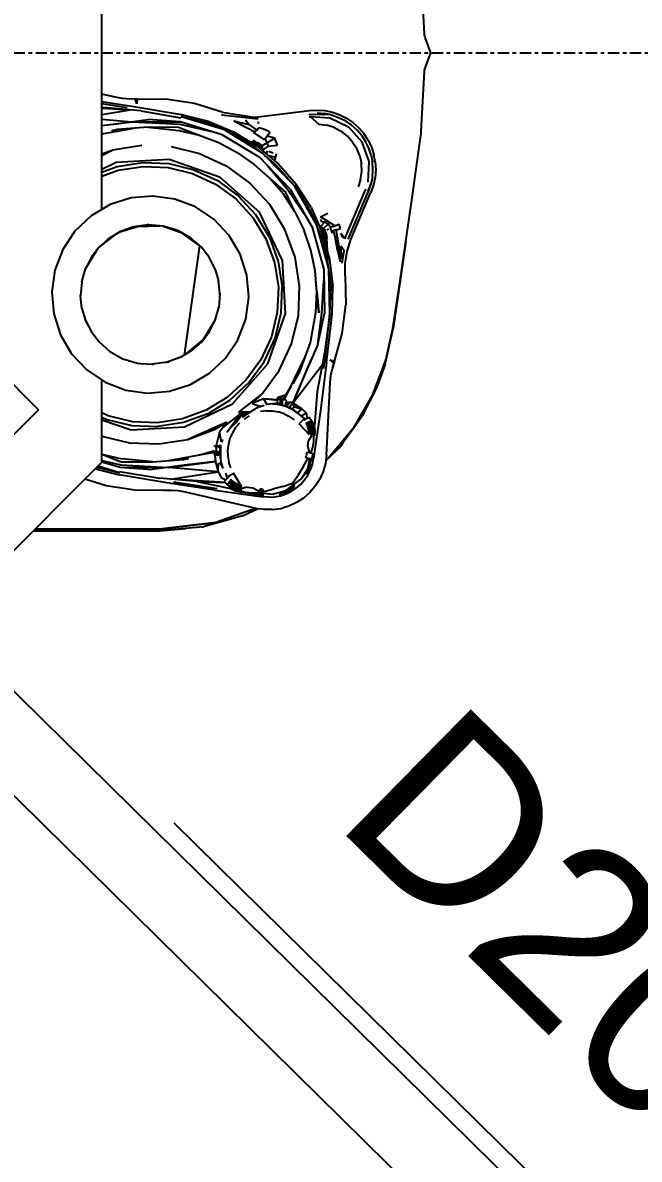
# Model space of a CAD drawing. Header units: millimetres. Extents: x -57554 to 16546, y 2142 to 98430.
# Drawn here: x -256.2 to -90.3, y 20020.6 to 20326.1 of the extents above; entities that cross this region are included whole.
import ezdxf

# ---------------------------------------------------------------- set-up
doc = ezdxf.new("R2010")
doc.units = ezdxf.units.MM
doc.linetypes.add('DXK_LINE_DOT3', pattern=[5.9187, 2.979, -0.9799, 0.9799, -0.9799])
doc.layers.add('S-Z2-A_TEXTUAL_ANNOTATION', color=7, linetype='Continuous')
doc.styles.add('Arial', font='ARIAL.TTF', dxfattribs={"height": 0.2})

msp = doc.modelspace()

# ---------------------------------------------------------------- linework, layer by layer
at = {"color": 2, "linetype": 'Continuous'}
for p, q in [((-234.84, 20275.94), (-234.84, 20360.13)), ((-148.11, 20323.05), (-148.95, 20339.13)), ((-148.08, 20322.75), (-148.11, 20323.05)), ((-148.02, 20322.46), (-148.08, 20322.75)), ((-147.93, 20322.18), (-148.02, 20322.46)), ((-146.42, 20318.04), (-147.93, 20322.18)), ((-147.93, 20313.9), (-146.42, 20318.04)), ((-148.95, 20296.94), (-148.11, 20313.03)), ((-148.11, 20313.03), (-148.08, 20313.32)), ((-148.08, 20313.32), (-148.02, 20313.61)), ((-148.02, 20313.61), (-147.93, 20313.9)), ((-231.26, 20306.08), (-234.84, 20306.9)), ((-234.84, 20304.93), (-226.31, 20303.62)), ((-234.84, 20304.41), (-228.04, 20303.35)), ((-234.84, 20303.41), (-234.41, 20303.32)), ((-234.84, 20303.33), (-234.41, 20303.32)), ((-229.33, 20305.73), (-231.26, 20306.08)), ((-227.37, 20305.57), (-229.33, 20305.73)), ((-225.41, 20305.61), (-227.37, 20305.57)), ((-226.31, 20303.62), (-213.43, 20301.47)), ((-225.96, 20305.57), (-225.41, 20305.61)), ((-225.43, 20304.27), (-225.96, 20305.57)), ((-225.41, 20305.61), (-225.43, 20304.27)), ((-225.41, 20305.61), (-217.64, 20305.56)), ((-209.96, 20304.37), (-217.64, 20305.56)), ((-202.54, 20302.07), (-209.96, 20304.37)), ((-234.84, 20303.11), (-227.24, 20302.67)), ((-234.84, 20301.43), (-227.24, 20302.67)), ((-224.4, 20302.41), (-234.41, 20303.32)), ((-224.4, 20302.41), (-213.59, 20300.56)), ((-201.92, 20297.29), (-213.54, 20300.85)), ((-206.44, 20299.12), (-213.53, 20300.91)), ((-213.43, 20301.47), (-206.26, 20299.66)), ((-202.69, 20301.33), (-192.85, 20300.32)), ((-202.54, 20302.07), (-192.82, 20300.57)), ((-194.12, 20300.77), (-192.79, 20300.83)), ((-192.79, 20300.83), (-179.06, 20302.51)), ((-179.06, 20302.51), (-176.98, 20302.63)), ((-178.91, 20301.33), (-178.95, 20301.64)), ((-178.95, 20301.64), (-178.94, 20301.51)), ((-178.94, 20301.51), (-178.91, 20301.33)), ((-173.38, 20301.4), (-178.91, 20301.33)), ((-178.89, 20301.11), (-178.86, 20300.9)), ((-178.86, 20300.85), (-178.89, 20301.11)), ((-178.86, 20300.85), (-178.86, 20300.9)), ((-178.86, 20300.9), (-176.49, 20298.88)), ((-178.86, 20300.9), (-173.59, 20300.57)), ((-178.82, 20300.56), (-178.86, 20300.85)), ((-176.99, 20301.89), (-175.01, 20301.74)), ((-176.98, 20302.63), (-174.91, 20302.48)), ((-173.07, 20301.34), (-175.01, 20301.74)), ((-174.91, 20302.48), (-172.88, 20302.05)), ((-173.59, 20300.57), (-168.57, 20298.17)), ((-173.38, 20301.4), (-173.07, 20301.34)), ((-173.07, 20301.34), (-171.2, 20300.68)), ((-172.88, 20302.05), (-170.91, 20301.37)), ((-171.2, 20300.68), (-169.43, 20299.79)), ((-170.91, 20301.37), (-169.06, 20300.43)), ((-169.06, 20300.43), (-167.34, 20299.26)), ((-234.84, 20300.15), (-226.8, 20299.47)), ((-234.84, 20298.47), (-226.8, 20299.47)), ((-234.84, 20298.45), (-230.97, 20298.92)), ((-234.84, 20296.24), (-226.66, 20297.7)), ((-230.77, 20297.4), (-232.24, 20297.06)), ((-231.81, 20297.11), (-230.77, 20297.4)), ((-230.97, 20298.92), (-222.38, 20300.06)), ((-222.44, 20298.01), (-230.77, 20297.4)), ((-226.78, 20299.47), (-213.78, 20299.47)), ((-226.78, 20299.47), (-213.9, 20298.8)), ((-214.04, 20297.99), (-222.44, 20298.01)), ((-222.44, 20298.01), (-214.18, 20297.18)), ((-213.78, 20299.47), (-222.38, 20300.06)), ((-214.04, 20297.99), (-208.71, 20295.87)), ((-213.9, 20298.8), (-205.32, 20296.87)), ((-202.5, 20296.01), (-213.78, 20299.47)), ((-202.53, 20297.48), (-206.44, 20299.12)), ((-206.26, 20299.66), (-199.44, 20296.79)), ((-191.56, 20290.96), (-201.92, 20297.29)), ((-196.53, 20298.16), (-199.38, 20299.74)), ((-199.38, 20299.74), (-193.74, 20296.75)), ((-199.38, 20299.74), (-195.31, 20298.79)), ((-195.31, 20298.79), (-196.21, 20299.94)), ((-195.31, 20298.79), (-193.23, 20297.23)), ((-193.74, 20296.75), (-193.23, 20297.23)), ((-193.23, 20297.23), (-192.63, 20297.99)), ((-192.81, 20299.45), (-192.76, 20299.03)), ((-192.77, 20299.13), (-192.81, 20299.45)), ((-192.76, 20299.03), (-192.77, 20299.13)), ((-192.63, 20297.99), (-192.03, 20297.79)), ((-192.03, 20297.79), (-191.37, 20297.57)), ((-191.37, 20297.57), (-190.64, 20297.32)), ((-190.32, 20297.09), (-190.64, 20297.32)), ((-176.49, 20298.88), (-174.39, 20298.58)), ((-172.37, 20297.93), (-174.39, 20298.58)), ((-172.37, 20297.93), (-170.5, 20296.93)), ((-167.8, 20298.68), (-169.43, 20299.79)), ((-164.85, 20294.02), (-168.57, 20298.17)), ((-168.05, 20298.85), (-167.8, 20298.68)), ((-167.8, 20298.68), (-166.32, 20297.36)), ((-167.34, 20299.26), (-165.79, 20297.88)), ((-165.02, 20295.86), (-166.32, 20297.36)), ((-165.79, 20297.88), (-164.43, 20296.3)), ((-214.18, 20297.18), (-208.71, 20295.87)), ((-208.71, 20295.87), (-203.45, 20293.89)), ((-192.43, 20289.86), (-202.5, 20296.01)), ((-199.7, 20296.29), (-201.56, 20297.07)), ((-193.46, 20292.48), (-199.7, 20296.29)), ((-199.44, 20296.79), (-193.13, 20292.94)), ((-193.53, 20294.09), (-194.19, 20294.54)), ((-194.19, 20294.54), (-194.13, 20294.46)), ((-194.06, 20296.63), (-193.74, 20296.75)), ((-194.06, 20296.63), (-192.08, 20295.28)), ((-193.37, 20296.18), (-194.06, 20296.63)), ((-192.97, 20295.9), (-193.37, 20296.18)), ((-192.54, 20295.61), (-192.97, 20295.9)), ((-192.54, 20295.61), (-192.08, 20295.28)), ((-192.08, 20295.28), (-192.54, 20295.61)), ((-191.77, 20295.06), (-192.08, 20295.28)), ((-191.46, 20294.84), (-191.77, 20295.06)), ((-191.15, 20294.61), (-191.46, 20294.84)), ((-189.67, 20296.62), (-191.15, 20294.61)), ((-190.92, 20294.91), (-190.47, 20293.86)), ((-190.47, 20293.86), (-188.32, 20295.12)), ((-188.32, 20295.12), (-190.39, 20295.64)), ((-189.99, 20296.86), (-190.32, 20297.09)), ((-189.99, 20296.86), (-189.67, 20296.62)), ((-187.67, 20293.2), (-188.32, 20295.12)), ((-168.83, 20295.63), (-170.5, 20296.93)), ((-167.42, 20294.05), (-168.83, 20295.63)), ((-165.02, 20295.86), (-163.94, 20294.2)), ((-163.29, 20294.56), (-164.43, 20296.3)), ((-163.94, 20294.2), (-164.11, 20294.46)), ((-163.08, 20292.41), (-163.94, 20294.2)), ((-163.29, 20294.56), (-162.39, 20292.69)), ((-151.44, 20279.07), (-149.13, 20295.14)), ((-149.13, 20295.14), (-149.05, 20295.74)), ((-149.05, 20295.74), (-148.99, 20296.34)), ((-148.99, 20296.34), (-148.95, 20296.94)), ((-234.84, 20290.42), (-231.91, 20291.96)), ((-234.84, 20290.89), (-231.91, 20291.96)), ((-231.91, 20291.96), (-224.13, 20293.18)), ((-216.25, 20292.85), (-208.59, 20291)), ((-203.45, 20293.89), (-198.48, 20291.27)), ((-198.48, 20291.27), (-193.88, 20288.04)), ((-195.03, 20294.1), (-194.88, 20294.1)), ((-194.91, 20294.02), (-194.88, 20294.1)), ((-194.88, 20294.1), (-194.21, 20294.09)), ((-193.24, 20293.31), (-194.21, 20294.09)), ((-194.21, 20294.09), (-193.54, 20294.09)), ((-193.54, 20294.09), (-193.24, 20293.31)), ((-193.24, 20293.31), (-193.53, 20294.09)), ((-193.53, 20294.09), (-193.34, 20294.02)), ((-193.46, 20292.48), (-191.92, 20291.18)), ((-193.34, 20294.02), (-193.01, 20293.84)), ((-192.35, 20292.87), (-193.24, 20293.31)), ((-193.24, 20293.31), (-193.23, 20292.99)), ((-193.23, 20292.99), (-193.24, 20293.31)), ((-193.13, 20292.94), (-187.47, 20288.18)), ((-193.01, 20293.84), (-192.59, 20293.51)), ((-193.01, 20293.84), (-192.52, 20293.54)), ((-192.84, 20293.79), (-192.2, 20293.33)), ((-192.52, 20293.54), (-192.84, 20293.79)), ((-192.76, 20293.65), (-192.8, 20293.71)), ((-192.72, 20293.66), (-192.59, 20293.51)), ((-192.63, 20293.68), (-191.99, 20293.21)), ((-192.59, 20293.51), (-192.52, 20293.54)), ((-192.59, 20293.51), (-192.35, 20292.87)), ((-192.53, 20292.43), (-192.4, 20292.41)), ((-192.52, 20293.54), (-192.2, 20293.33)), ((-192.4, 20292.41), (-192.44, 20292.35)), ((-192.41, 20292.33), (-192.35, 20292.87)), ((-192.41, 20292.33), (-192.4, 20292.41)), ((-192.4, 20292.41), (-192.35, 20292.87)), ((-192.2, 20293.33), (-192.35, 20292.87)), ((-192.35, 20292.87), (-192.09, 20293.26)), ((-192.2, 20293.33), (-192.09, 20293.26)), ((-192.09, 20293.26), (-192.03, 20293.22)), ((-191.61, 20291.97), (-192.03, 20293.22)), ((-192.03, 20293.22), (-191.62, 20291.83)), ((-191.96, 20293.03), (-191.99, 20293.21)), ((-191.93, 20292.94), (-190.47, 20293.86)), ((-191.61, 20291.97), (-191.64, 20291.68)), ((-191.64, 20291.68), (-191.62, 20291.83)), ((-191.62, 20291.83), (-191.61, 20291.97)), ((-190.15, 20292.9), (-191.61, 20291.97)), ((-190.58, 20290.79), (-190.3, 20291.72)), ((-190.58, 20290.79), (-190.3, 20291.72)), ((-190.47, 20293.86), (-190.15, 20292.9)), ((-190.15, 20292.9), (-187.67, 20293.2)), ((-189.96, 20291.59), (-189.79, 20291.52)), ((-189.79, 20291.52), (-189.59, 20291.45)), ((-189.59, 20291.45), (-189.36, 20291.36)), ((-189.36, 20291.36), (-189.11, 20291.27)), ((-189.11, 20291.27), (-188.84, 20291.16)), ((-167.42, 20294.05), (-166.29, 20292.26)), ((-166.29, 20292.26), (-166.71, 20292.92)), ((-165.5, 20290.29), (-166.29, 20292.26)), ((-162.99, 20288.77), (-164.85, 20294.02)), ((-162.46, 20290.53), (-163.08, 20292.41)), ((-162.39, 20292.69), (-161.74, 20290.72)), ((-234.84, 20286.77), (-231.04, 20288.61)), ((-231.04, 20288.61), (-216.73, 20289.42)), ((-230.75, 20287.45), (-223.86, 20288.52)), ((-223.86, 20288.52), (-216.9, 20288.23)), ((-216.9, 20288.23), (-210.13, 20286.59)), ((-216.73, 20289.42), (-203.2, 20284.69)), ((-208.59, 20291), (-201.44, 20287.68)), ((-184.21, 20281.4), (-192.43, 20289.86)), ((-183.09, 20282.24), (-191.56, 20290.96)), ((-187.87, 20287.77), (-191.11, 20290.5)), ((-190.29, 20290.55), (-188.21, 20289.95)), ((-187.96, 20290.83), (-188.48, 20289.02)), ((-182.59, 20282.62), (-187.47, 20288.18)), ((-165.5, 20290.29), (-165.06, 20288.22)), ((-165.06, 20288.22), (-165.11, 20288.46)), ((-164.99, 20286.1), (-165.06, 20288.22)), ((-163.29, 20283.21), (-162.99, 20288.77)), ((-162.46, 20290.53), (-162.09, 20288.59)), ((-162.09, 20288.59), (-162.14, 20288.89)), ((-161.97, 20286.61), (-162.09, 20288.59)), ((-161.35, 20288.68), (-161.74, 20290.72)), ((-161.35, 20288.68), (-161.23, 20286.6)), ((-234.84, 20285.95), (-230.75, 20287.45)), ((-234.84, 20284.84), (-230.48, 20286.44)), ((-230.48, 20286.44), (-223.8, 20287.48)), ((-223.8, 20287.48), (-217.04, 20287.2)), ((-217.04, 20287.2), (-210.47, 20285.61)), ((-210.47, 20285.61), (-204.34, 20282.76)), ((-210.13, 20286.59), (-203.81, 20283.66)), ((-201.44, 20287.68), (-195.07, 20283.03)), ((-189.72, 20284.27), (-193.88, 20288.04)), ((-185.41, 20280.49), (-191.8, 20286.16)), ((-184.75, 20280.99), (-190.38, 20287.74)), ((-183.04, 20282.28), (-187.87, 20287.77)), ((-165.28, 20284.01), (-164.99, 20286.1)), ((-162.12, 20284.63), (-161.97, 20286.61)), ((-161.23, 20286.6), (-161.39, 20284.53)), ((-204.34, 20282.76), (-198.87, 20278.78)), ((-203.81, 20283.66), (-198.18, 20279.55)), ((-203.2, 20284.69), (-192.5, 20275.15)), ((-189.73, 20277.23), (-195.07, 20283.03)), ((-189.72, 20284.27), (-185.41, 20280.49)), ((-186.06, 20280), (-189.72, 20284.27)), ((-177.05, 20271.7), (-183.09, 20282.24)), ((-179.09, 20276.13), (-183.04, 20282.28)), ((-178.59, 20276.4), (-182.59, 20282.62)), ((-165.28, 20284.01), (-165.94, 20281.99)), ((-162.46, 20283), (-163.22, 20280.84)), ((-163.22, 20280.84), (-162.52, 20282.69)), ((-162.12, 20284.63), (-162.52, 20282.69)), ((-162.52, 20282.69), (-162.46, 20283)), ((-161.81, 20282.49), (-162.49, 20280.53)), ((-161.39, 20284.53), (-161.81, 20282.49)), ((-227.03, 20279.02), (-232.68, 20277.22)), ((-221.12, 20279.53), (-227.03, 20279.02)), ((-215.24, 20278.7), (-221.12, 20279.53)), ((-193.46, 20274.43), (-198.18, 20279.55)), ((-182.97, 20275.31), (-186.06, 20280)), ((-182.97, 20275.31), (-185.41, 20280.49)), ((-179.81, 20273.72), (-184.75, 20280.99)), ((-184.21, 20281.4), (-178.34, 20271.16)), ((-164.03, 20281.18), (-169.52, 20268.28)), ((-168.66, 20267.91), (-163.18, 20280.82)), ((-167.9, 20267.8), (-162.49, 20280.53)), ((-164.03, 20281.18), (-163.99, 20281.16)), ((-163.8, 20281.08), (-164.03, 20281.18)), ((-163.99, 20281.16), (-163.8, 20281.08)), ((-153.14, 20267.31), (-151.44, 20279.07)), ((-232.68, 20277.22), (-237.79, 20274.2)), ((-209.7, 20276.59), (-215.24, 20278.7)), ((-204.76, 20273.29), (-209.7, 20276.59)), ((-198.87, 20278.78), (-194.29, 20273.8)), ((-185.63, 20270.51), (-189.73, 20277.23)), ((-179.09, 20276.13), (-177.36, 20272.25)), ((-178.59, 20276.4), (-175.58, 20269.64)), ((-237.79, 20274.2), (-242.1, 20270.12)), ((-200.68, 20268.99), (-204.76, 20273.29)), ((-194.29, 20273.8), (-190.77, 20268.03)), ((-189.83, 20268.48), (-193.46, 20274.43)), ((-186.28, 20262.24), (-192.5, 20275.15)), ((-182.97, 20275.31), (-180.49, 20270.27)), ((-176.07, 20273.97), (-174.06, 20274.91)), ((-172.22, 20271.54), (-176.07, 20273.97)), ((-176.02, 20273.25), (-176, 20273.06)), ((-176, 20273.06), (-175.99, 20272.92)), ((-175.99, 20272.92), (-175.98, 20272.8)), ((-175.98, 20272.8), (-175.97, 20272.73)), ((-242.1, 20270.12), (-245.4, 20265.19)), ((-230.05, 20269.9), (-233.13, 20268.01)), ((-230.22, 20269.81), (-230.05, 20269.9)), ((-230.05, 20269.9), (-225.27, 20271.38)), ((-226.4, 20271.23), (-230.05, 20269.9)), ((-230.05, 20269.9), (-229.86, 20269.98)), ((-226.91, 20271.05), (-226.54, 20271.18)), ((-222.4, 20271.78), (-226.4, 20271.23)), ((-226.4, 20271.23), (-226.03, 20271.29)), ((-225.27, 20271.38), (-219.24, 20271.53)), ((-222.4, 20271.78), (-222.68, 20271.76)), ((-222.29, 20271.78), (-222.4, 20271.78)), ((-219.24, 20271.53), (-222.4, 20271.78)), ((-218.36, 20271.46), (-219.24, 20271.53)), ((-218.36, 20271.46), (-218.12, 20271.4)), ((-218.36, 20271.46), (-213.5, 20269.73)), ((-214.47, 20270.28), (-218.36, 20271.46)), ((-214.47, 20270.28), (-214.13, 20270.1)), ((-211, 20268.33), (-214.47, 20270.28)), ((-208.51, 20266.16), (-213.5, 20269.73)), ((-182.92, 20263.1), (-185.63, 20270.51)), ((-178.66, 20264.96), (-180.49, 20270.27)), ((-178.34, 20271.16), (-175.21, 20259.79)), ((-173.81, 20259.99), (-177.05, 20271.7)), ((-176.11, 20269.45), (-176.93, 20271.29)), ((-176.38, 20271.43), (-176.09, 20271.37)), ((-176.37, 20271.43), (-176.22, 20271.39)), ((-176.22, 20271.39), (-176.09, 20271.37)), ((-176.22, 20271.39), (-175, 20270.63)), ((-174.91, 20272.56), (-176.09, 20271.37)), ((-176.09, 20271.37), (-175, 20270.63)), ((-175.97, 20272.73), (-174.91, 20272.56)), ((-175.96, 20270.5), (-175.91, 20270.49)), ((-175.96, 20270.5), (-175.42, 20270.41)), ((-175.91, 20270.49), (-175.92, 20270.4)), ((-175.91, 20270.49), (-175.42, 20270.41)), ((-174.46, 20268.93), (-175.91, 20270.49)), ((-175.42, 20270.41), (-174.98, 20270.55)), ((-175.42, 20270.41), (-174.94, 20270.43)), ((-175.42, 20270.41), (-174.46, 20268.93)), ((-175.42, 20270.41), (-174.67, 20269.68)), ((-174, 20271.99), (-175.25, 20270.79)), ((-174.8, 20270.03), (-175.04, 20270.43)), ((-174.81, 20270.07), (-175.01, 20270.43)), ((-174.73, 20269.92), (-175, 20270.66)), ((-174.98, 20270.55), (-175, 20270.63)), ((-174.94, 20270.43), (-174.98, 20270.55)), ((-174.67, 20269.68), (-174.94, 20270.43)), ((-174, 20271.99), (-174.91, 20272.56)), ((-174.25, 20270.32), (-173.82, 20270.71)), ((-173.42, 20271.09), (-174, 20271.99)), ((-173.42, 20271.09), (-173.07, 20271.22)), ((-173.29, 20270.73), (-173.42, 20271.09)), ((-173.16, 20270.37), (-173.29, 20270.73)), ((-173.03, 20270), (-173.16, 20270.37)), ((-173.07, 20271.22), (-172.22, 20271.54)), ((-172.68, 20270.13), (-173.03, 20270.01)), ((-173.03, 20270.01), (-172.87, 20269.54)), ((-172.87, 20269.54), (-173.03, 20270.01)), ((-171.82, 20270.43), (-172.68, 20270.13)), ((-172.68, 20270.13), (-172.08, 20268.01)), ((-172.22, 20271.54), (-171.08, 20271.96)), ((-171.82, 20270.43), (-170.68, 20270.82)), ((-171.47, 20268.36), (-171.82, 20270.43)), ((-170.94, 20271.58), (-171.08, 20271.96)), ((-170.81, 20271.2), (-170.94, 20271.58)), ((-170.68, 20270.82), (-170.81, 20271.2)), ((-235.67, 20265.7), (-231.03, 20269.3)), ((-235.67, 20265.7), (-233.13, 20268.01)), ((-233.44, 20267.74), (-233.13, 20268.01)), ((-233.13, 20268.01), (-232.78, 20268.24)), ((-211, 20268.33), (-210.88, 20268.24)), ((-208.15, 20265.84), (-211, 20268.33)), ((-197.66, 20263.88), (-200.68, 20268.99)), ((-190.77, 20268.03), (-188.44, 20261.68)), ((-189.83, 20268.48), (-187.44, 20261.94)), ((-176.11, 20269.45), (-174.17, 20262.4)), ((-175.58, 20269.64), (-173.61, 20262.51)), ((-175.55, 20269.53), (-175.25, 20269.44)), ((-175.55, 20269.53), (-175.25, 20269.44)), ((-175.25, 20269.44), (-174.58, 20268.93)), ((-174.76, 20268.29), (-175.25, 20269.44)), ((-175.02, 20267.63), (-174.94, 20267.64)), ((-174.99, 20267.5), (-174.94, 20267.64)), ((-174.76, 20268.29), (-174.94, 20267.64)), ((-174.58, 20268.93), (-174.76, 20268.29)), ((-174.67, 20269.68), (-174.46, 20268.93)), ((-174.33, 20268.18), (-174.58, 20268.93)), ((-174.46, 20268.93), (-174.35, 20268.42)), ((-174.35, 20268.42), (-174.45, 20268.53)), ((-174.35, 20268.42), (-174.33, 20268.18)), ((-174.23, 20264.77), (-174.34, 20268.18)), ((-174.23, 20264.75), (-174.33, 20268.18)), ((-171.51, 20265), (-172.08, 20268.01)), ((-171.47, 20268.36), (-171.51, 20265)), ((-170.48, 20262.53), (-171.47, 20268.36)), ((-170.07, 20268.51), (-170.61, 20269.49)), ((-170.61, 20269.49), (-169.61, 20268.32)), ((-169.52, 20268.28), (-170.61, 20269.49)), ((-170.07, 20268.51), (-169.61, 20268.32)), ((-169.61, 20268.32), (-169.52, 20268.28)), ((-169.61, 20268.32), (-169.23, 20268.16)), ((-169.52, 20268.28), (-169.23, 20268.16)), ((-168.94, 20264.66), (-167.9, 20267.8)), ((-153.14, 20267.31), (-156.5, 20243.91)), ((-154.86, 20255.57), (-153.14, 20267.31)), ((-245.4, 20265.19), (-247.51, 20259.64)), ((-239.28, 20259.95), (-236.05, 20265.21)), ((-235.67, 20265.7), (-237.74, 20262.98)), ((-235.67, 20265.7), (-235.84, 20265.51)), ((-235.55, 20265.83), (-235.67, 20265.7)), ((-212.66, 20236.78), (-208.51, 20266.16)), ((-208.15, 20265.84), (-208.51, 20266.16)), ((-207.94, 20265.59), (-208.15, 20265.84)), ((-206.01, 20263.08), (-208.15, 20265.84)), ((-195.86, 20258.22), (-197.66, 20263.88)), ((-177.5, 20259.46), (-178.66, 20264.96)), ((-171.51, 20265), (-170.78, 20261.85)), ((-169.7, 20264.76), (-170.56, 20266.01)), ((-170.56, 20266.01), (-170.48, 20262.53)), ((-170.2, 20261.47), (-169.7, 20264.76)), ((-169.44, 20261.39), (-168.94, 20264.66)), ((-237.74, 20262.98), (-239.28, 20259.95)), ((-237.74, 20262.98), (-237.54, 20263.27)), ((-205.93, 20262.94), (-206.01, 20263.08)), ((-204.45, 20260.03), (-206.01, 20263.08)), ((-188.44, 20261.68), (-187.4, 20254.99)), ((-187.44, 20261.94), (-186.36, 20255.05)), ((-185.46, 20247.92), (-186.28, 20262.24)), ((-181.7, 20255.32), (-182.92, 20263.1)), ((-173.93, 20260.4), (-174.17, 20262.4)), ((-173.61, 20262.51), (-172.73, 20255.17)), ((-169.4, 20258.08), (-169.44, 20261.39)), ((-247.51, 20259.64), (-248.34, 20253.76)), ((-240.27, 20256.5), (-239.28, 20259.95)), ((-239.39, 20259.6), (-239.28, 20259.95)), ((-204.31, 20259.62), (-204.45, 20260.03)), ((-204.45, 20260.03), (-203.47, 20256.77)), ((-195.36, 20252.31), (-195.86, 20258.22)), ((-177.05, 20253.86), (-177.5, 20259.46)), ((-175.21, 20259.79), (-174.99, 20247.99)), ((-173.59, 20247.84), (-173.81, 20259.99)), ((-173.8, 20259.35), (-173.3, 20255.14)), ((-169.4, 20258.08), (-169.22, 20250.31)), ((-240.27, 20256.5), (-240.59, 20252.72)), ((-240.27, 20256.5), (-240.21, 20256.79)), ((-203.43, 20256.51), (-203.47, 20256.77)), ((-203.1, 20253.35), (-203.47, 20256.77)), ((-187.4, 20254.99), (-187.68, 20248.24)), ((-186.65, 20248.09), (-186.36, 20255.05)), ((-182.03, 20247.44), (-181.7, 20255.32)), ((-176.48, 20248.15), (-177.28, 20256.66)), ((-175.67, 20248.07), (-175.15, 20256.84)), ((-173.53, 20247.84), (-173.3, 20255.14)), ((-172.97, 20247.78), (-172.73, 20255.17)), ((-156.58, 20243.9), (-154.86, 20255.57)), ((-248.34, 20253.76), (-247.83, 20247.85)), ((-240.59, 20252.72), (-240.56, 20253.26)), ((-240.22, 20249.31), (-240.59, 20252.72)), ((-203.1, 20253.35), (-203.42, 20249.57)), ((-203.13, 20252.81), (-203.1, 20253.35)), ((-196.18, 20246.43), (-195.36, 20252.31)), ((-177.3, 20248.24), (-177.05, 20253.86)), ((-177.05, 20253.86), (-176.48, 20248.15)), ((-240.22, 20249.31), (-240.26, 20249.57)), ((-240.22, 20249.31), (-239.24, 20246.05)), ((-204.42, 20246.13), (-203.42, 20249.57)), ((-203.48, 20249.29), (-203.42, 20249.57)), ((-170.2, 20242.6), (-169.22, 20250.31)), ((-247.83, 20247.85), (-246.03, 20242.2)), ((-239.24, 20246.05), (-239.38, 20246.45)), ((-239.24, 20246.05), (-238.84, 20245.26)), ((-239.24, 20246.05), (-237.68, 20242.99)), ((-207.64, 20240.87), (-204.42, 20246.13)), ((-205.95, 20243.09), (-204.42, 20246.13)), ((-204.42, 20246.13), (-204.3, 20246.47)), ((-198.29, 20240.89), (-196.18, 20246.43)), ((-190.19, 20234.39), (-185.46, 20247.92)), ((-187.68, 20248.24), (-189.27, 20241.66)), ((-188.29, 20241.32), (-186.65, 20248.09)), ((-183.89, 20239.78), (-182.03, 20247.44)), ((-178.77, 20240.14), (-177.3, 20248.24)), ((-176.77, 20239.63), (-175.67, 20248.07)), ((-176.77, 20239.63), (-174.99, 20247.99)), ((-175.19, 20233.21), (-173.53, 20247.84)), ((-173.53, 20247.84), (-175.03, 20237.3)), ((-174.45, 20234.81), (-172.97, 20247.78)), ((-156.35, 20245.44), (-156.5, 20243.91)), ((-237.68, 20242.99), (-237.76, 20243.13)), ((-237.68, 20242.99), (-235.54, 20240.23)), ((-208.02, 20240.37), (-205.95, 20243.09)), ((-206.15, 20242.81), (-205.95, 20243.09)), ((-172.29, 20235.12), (-170.2, 20242.6)), ((-158.68, 20234.29), (-156.52, 20243.9)), ((-158.46, 20235.38), (-156.54, 20243.9)), ((-158.46, 20235.38), (-156.58, 20243.9)), ((-156.85, 20242.51), (-156.52, 20243.9)), ((-156.5, 20243.91), (-156.43, 20244.9)), ((-156.48, 20244.24), (-156.5, 20243.91)), ((-156.43, 20244.9), (-156.48, 20244.24)), ((-246.03, 20242.2), (-243.01, 20237.09)), ((-235.54, 20240.23), (-235.76, 20240.49)), ((-235.54, 20240.23), (-232.7, 20237.75)), ((-212.66, 20236.78), (-207.64, 20240.87)), ((-210.56, 20238.06), (-208.02, 20240.37)), ((-208.14, 20240.25), (-208.02, 20240.37)), ((-208.02, 20240.37), (-207.64, 20240.87)), ((-208.02, 20240.37), (-207.86, 20240.57)), ((-201.59, 20235.95), (-198.29, 20240.89)), ((-189.27, 20241.66), (-192.12, 20235.53)), ((-191.22, 20235), (-188.29, 20241.32)), ((-187.2, 20232.63), (-183.89, 20239.78)), ((-181.65, 20232.27), (-178.77, 20240.14)), ((-176.77, 20239.63), (-180.24, 20231.66)), ((-266.05, 20236.17), (-251.91, 20222.03)), ((-243.01, 20237.09), (-238.93, 20232.78)), ((-232.81, 20237.83), (-232.7, 20237.75)), ((-232.7, 20237.75), (-229.22, 20235.8)), ((-213.64, 20236.18), (-217.29, 20234.85)), ((-213.64, 20236.18), (-213.84, 20236.09)), ((-210.56, 20238.06), (-213.64, 20236.18)), ((-213.47, 20236.27), (-213.64, 20236.18)), ((-210.91, 20237.84), (-210.56, 20238.06)), ((-210.56, 20238.06), (-210.25, 20238.33)), ((-175.03, 20237.3), (-176.99, 20226.98)), ((-229.56, 20235.97), (-229.22, 20235.8)), ((-229.22, 20235.8), (-225.33, 20234.61)), ((-225.58, 20234.67), (-225.33, 20234.61)), ((-225.33, 20234.61), (-224.45, 20234.54)), ((-224.45, 20234.54), (-221.29, 20234.3)), ((-221.4, 20234.29), (-221.29, 20234.3)), ((-217.29, 20234.85), (-221.29, 20234.3)), ((-221.29, 20234.3), (-221.01, 20234.32)), ((-217.66, 20234.78), (-217.29, 20234.85)), ((-217.16, 20234.9), (-216.78, 20235.02)), ((-205.9, 20231.87), (-201.59, 20235.95)), ((-199.74, 20223.7), (-190.19, 20234.39)), ((-192.12, 20235.53), (-196.11, 20230.06)), ((-195.33, 20229.37), (-191.22, 20235)), ((-185.76, 20224.84), (-180.24, 20236.1)), ((-183.55, 20223.81), (-178.58, 20235.48)), ((-183.55, 20223.81), (-175.63, 20234.16)), ((-174.45, 20234.81), (-176.1, 20221.86)), ((-173.59, 20235.47), (-172.49, 20234.6)), ((-173.59, 20235.47), (-172.29, 20235.12)), ((-173.26, 20231.32), (-172.87, 20233.24)), ((-172.87, 20233.24), (-172.29, 20235.12)), ((-172.49, 20234.6), (-172.87, 20233.24)), ((-172.29, 20235.12), (-172.49, 20234.6)), ((-161.97, 20226.19), (-158.46, 20235.38)), ((-158.68, 20234.29), (-160.99, 20228)), ((-158.46, 20235.38), (-159.18, 20232.93)), ((-238.93, 20232.78), (-233.99, 20229.49)), ((-234.84, 20208.03), (-234.84, 20230.05)), ((-211.01, 20228.86), (-205.9, 20231.87)), ((-196.11, 20230.06), (-201.08, 20225.48)), ((-191.85, 20226.26), (-187.2, 20232.63)), ((-180.24, 20231.66), (-183.55, 20223.81)), ((-183.42, 20229.06), (-181.65, 20232.27)), ((-173.46, 20229.36), (-173.26, 20231.32)), ((-160.99, 20228), (-159.37, 20232.27)), ((-233.99, 20229.49), (-228.45, 20227.37)), ((-228.45, 20227.37), (-222.57, 20226.55)), ((-222.57, 20226.55), (-216.66, 20227.05)), ((-216.66, 20227.05), (-211.01, 20228.86)), ((-200.46, 20224.65), (-195.33, 20229.37)), ((-183.99, 20228.45), (-186.08, 20225.04)), ((-176.99, 20226.98), (-177.68, 20217.84)), ((-174.48, 20209.9), (-173.46, 20229.36)), ((-160.99, 20228), (-164.83, 20220.48)), ((-201.08, 20225.48), (-206.86, 20221.96)), ((-206.4, 20221.02), (-200.46, 20224.65)), ((-198.01, 20221.4), (-191.85, 20226.26)), ((-191.85, 20226.26), (-194.49, 20223.8)), ((-191.4, 20224.98), (-194.49, 20223.8)), ((-187.75, 20224.79), (-191.4, 20224.98)), ((-187.62, 20224.59), (-191.4, 20224.98)), ((-191.4, 20224.98), (-190.49, 20223.52)), ((-187.75, 20224.79), (-187.49, 20225.43)), ((-187.62, 20224.59), (-187.75, 20224.79)), ((-187.62, 20224.59), (-187.49, 20225.43)), ((-187.01, 20225.31), (-187.62, 20224.59)), ((-187.53, 20223.88), (-187.62, 20224.59)), ((-187.49, 20225.43), (-185.44, 20226.08)), ((-187.49, 20225.43), (-187.01, 20225.31)), ((-187.01, 20225.31), (-186.85, 20223.45)), ((-187.01, 20225.31), (-186.54, 20225.18)), ((-186.08, 20225.04), (-186.54, 20225.18)), ((-186.27, 20224.25), (-186.54, 20225.18)), ((-186.54, 20225.18), (-186.45, 20223.36)), ((-186.54, 20225.18), (-186.11, 20225.04)), ((-186.27, 20224.25), (-186.08, 20225.04)), ((-186.26, 20223.59), (-186.27, 20224.25)), ((-186.08, 20225.04), (-185.76, 20224.84)), ((-185.42, 20224.63), (-185.76, 20224.84)), ((-185.09, 20224.41), (-185.42, 20224.63)), ((-185.35, 20223.78), (-185.09, 20224.41)), ((-184.33, 20224.14), (-185.35, 20223.78)), ((-184.33, 20224.14), (-185.16, 20222.93)), ((-183.55, 20223.81), (-184.33, 20224.14)), ((-161.97, 20226.19), (-167.29, 20217.03)), ((-251.91, 20222.03), (-258.98, 20214.96)), ((-233.22, 20220.47), (-234.84, 20221.22)), ((-206.86, 20221.96), (-213.21, 20219.64)), ((-206.4, 20221.02), (-212.95, 20218.63)), ((-212.65, 20217.47), (-199.74, 20223.7)), ((-197.71, 20221.01), (-202.22, 20217.43)), ((-201.11, 20216.23), (-197.71, 20221.01)), ((-195.09, 20221.41), (-198.01, 20221.4)), ((-197.99, 20221.38), (-197.71, 20221.01)), ((-197.71, 20221.01), (-197.99, 20221.38)), ((-197.71, 20221.01), (-195.09, 20221.41)), ((-195.09, 20221.41), (-197.37, 20220.56)), ((-195.09, 20221.41), (-197.03, 20220.1)), ((-195.09, 20221.41), (-197.01, 20220.07)), ((-196.93, 20220.14), (-195.09, 20221.41)), ((-195.09, 20221.41), (-193.42, 20222.4)), ((-194.49, 20223.8), (-192.2, 20222.97)), ((-192, 20223.06), (-193.42, 20222.4)), ((-190.61, 20221.79), (-192.22, 20221.58)), ((-192.2, 20222.97), (-192, 20223.06)), ((-192, 20223.06), (-191.25, 20223.32)), ((-192, 20223.06), (-191.8, 20223.13)), ((-191.8, 20223.13), (-191.25, 20223.32)), ((-190.61, 20221.79), (-188.98, 20221.77)), ((-187.53, 20223.88), (-190.49, 20223.52)), ((-189.01, 20223.69), (-188.16, 20223.66)), ((-188.98, 20221.77), (-187.38, 20221.51)), ((-187.28, 20223.53), (-188.16, 20223.66)), ((-188.16, 20223.66), (-186.78, 20223.41)), ((-186.85, 20223.45), (-187.53, 20223.88)), ((-187.25, 20223.53), (-187.53, 20223.88)), ((-185.83, 20221.02), (-187.38, 20221.51)), ((-187.25, 20223.53), (-186.85, 20223.45)), ((-186.78, 20223.41), (-187.25, 20223.53)), ((-186.85, 20223.45), (-186.45, 20223.36)), ((-186.78, 20223.41), (-186.09, 20223.23)), ((-186.45, 20223.36), (-186.26, 20223.59)), ((-186.45, 20223.36), (-186.07, 20223.25)), ((-186.07, 20223.25), (-186.26, 20223.59)), ((-186.09, 20223.23), (-184.95, 20222.82)), ((-185.83, 20221.02), (-184.37, 20220.3)), ((-185.61, 20223.33), (-185.81, 20223.17)), ((-185.81, 20223.17), (-185.16, 20222.93)), ((-185.35, 20223.78), (-185.61, 20223.33)), ((-185.61, 20223.33), (-185.16, 20222.93)), ((-185.16, 20222.93), (-184.51, 20222.64)), ((-184.95, 20222.82), (-183.86, 20222.31)), ((-183.55, 20223.81), (-184.51, 20222.64)), ((-184.51, 20222.64), (-183.57, 20222.41)), ((-184.51, 20222.64), (-183.86, 20222.31)), ((-182.31, 20221.29), (-183.86, 20222.31)), ((-183.86, 20222.31), (-183.73, 20222.24)), ((-183.73, 20222.24), (-182.31, 20221.29)), ((-183.17, 20222.82), (-183.57, 20222.41)), ((-183.57, 20222.41), (-182.31, 20221.29)), ((-183.17, 20222.82), (-183.55, 20223.81)), ((-182.77, 20223.44), (-183.55, 20223.81)), ((-183.17, 20222.82), (-181.05, 20222.34)), ((-181.05, 20222.34), (-182.77, 20223.44)), ((-181.05, 20222.34), (-182.31, 20221.29)), ((-182.31, 20221.29), (-181.3, 20220.33)), ((-179.84, 20221.2), (-181.3, 20220.33)), ((-179.84, 20221.2), (-181.05, 20222.34)), ((-179.57, 20219.75), (-179.84, 20221.2)), ((-176.1, 20221.86), (-177.92, 20208.94)), ((-164.83, 20220.48), (-163.76, 20222.36)), ((-234.84, 20220.07), (-233.56, 20219.48)), ((-234.84, 20219.41), (-226.96, 20216.66)), ((-233.56, 20219.48), (-226.79, 20217.84)), ((-226.65, 20218.87), (-233.22, 20220.47)), ((-226.79, 20217.84), (-219.83, 20217.55)), ((-219.89, 20218.59), (-226.65, 20218.87)), ((-213.21, 20219.64), (-219.89, 20218.59)), ((-212.95, 20218.63), (-219.83, 20217.55)), ((-201.24, 20218.72), (-211.78, 20214.11)), ((-204.38, 20216.82), (-201.24, 20218.72)), ((-201.24, 20218.72), (-203.25, 20216.06)), ((-197.37, 20220.56), (-201.11, 20216.23)), ((-200.13, 20217.36), (-198.77, 20218.66)), ((-197.85, 20218.5), (-198.91, 20217.27)), ((-198.77, 20218.66), (-197.37, 20220.56)), ((-197.03, 20220.1), (-196.93, 20220.14)), ((-195.26, 20220.46), (-196.63, 20219.58)), ((-183.02, 20219.39), (-184.37, 20220.3)), ((-181.6, 20218.5), (-181.83, 20218.28)), ((-179.05, 20215.3), (-181.83, 20218.28)), ((-181.37, 20218.71), (-181.6, 20218.5)), ((-181.15, 20218.91), (-181.37, 20218.71)), ((-181.3, 20220.33), (-180.14, 20219.51)), ((-180.96, 20219.1), (-181.15, 20218.91)), ((-180.78, 20219.26), (-180.96, 20219.1)), ((-180.63, 20219.4), (-180.78, 20219.26)), ((-180.59, 20219.41), (-180.14, 20219.51)), ((-180.14, 20219.51), (-180.59, 20219.41)), ((-179.57, 20219.75), (-180.14, 20219.51)), ((-179.54, 20218.6), (-180.03, 20218.49)), ((-180.03, 20218.49), (-179.52, 20217.46)), ((-179.04, 20220.07), (-179.57, 20219.75)), ((-179, 20218.81), (-179.54, 20218.6)), ((-179.54, 20218.6), (-177.88, 20215.13)), ((-179.54, 20218.6), (-179.22, 20216.35)), ((-178.4, 20215.2), (-179.54, 20218.6)), ((-179.54, 20218.6), (-179.52, 20217.46)), ((-178.84, 20219.74), (-179.04, 20220.07)), ((-179, 20218.81), (-178.5, 20219.09)), ((-177.6, 20215.08), (-179, 20218.81)), ((-179, 20218.81), (-177.47, 20216.44)), ((-177.88, 20215.13), (-179, 20218.81)), ((-178.66, 20219.41), (-178.84, 20219.74)), ((-178.5, 20219.09), (-178.66, 20219.41)), ((-177.68, 20217.84), (-178.5, 20219.09)), ((-177.47, 20216.44), (-177.68, 20217.84)), ((-167.29, 20217.03), (-164.83, 20220.48)), ((-234.84, 20215.02), (-227.44, 20213.22)), ((-226.96, 20216.66), (-212.65, 20217.47)), ((-211.78, 20214.11), (-204.38, 20216.82)), ((-203.25, 20216.06), (-204.09, 20212.48)), ((-202.69, 20213.33), (-203.25, 20216.06)), ((-201.26, 20216.06), (-201.11, 20216.23)), ((-201.26, 20216.06), (-201.11, 20216.23)), ((-199.77, 20215.89), (-200.42, 20214.4)), ((-198.91, 20217.27), (-199.77, 20215.89)), ((-179.22, 20216.35), (-179.52, 20217.46)), ((-179.27, 20213.76), (-178.4, 20215.2)), ((-179.05, 20215.3), (-179.22, 20216.35)), ((-179.22, 20216.35), (-178.4, 20215.2)), ((-177.84, 20213.53), (-177.88, 20215.13)), ((-177.6, 20215.08), (-177.47, 20216.44)), ((-167.29, 20217.03), (-174.11, 20208.85)), ((-170.03, 20213.24), (-167.29, 20217.03)), ((-227.44, 20213.22), (-219.57, 20212.89)), ((-219.57, 20212.89), (-211.78, 20214.11)), ((-204.78, 20212.4), (-204.09, 20212.48)), ((-204.09, 20211.96), (-204.1, 20212.45)), ((-204.1, 20212.32), (-203.93, 20212.29)), ((-203.93, 20212.29), (-204.09, 20212.48)), ((-204.08, 20211.48), (-204.09, 20211.96)), ((-202.89, 20212.51), (-203.93, 20212.29)), ((-203.93, 20212.29), (-203.27, 20212.01)), ((-203.27, 20212.01), (-202.89, 20212.51)), ((-203.27, 20212.01), (-203.02, 20211.65)), ((-203.05, 20210.45), (-202.89, 20212.51)), ((-203.02, 20211.65), (-202.89, 20212.51)), ((-202.89, 20212.51), (-203.01, 20211.64)), ((-202.97, 20209.25), (-202.89, 20212.51)), ((-202.89, 20208.78), (-202.89, 20212.51)), ((-202.43, 20214.04), (-202.69, 20213.33)), ((-202.69, 20213.33), (-202.5, 20213.84)), ((-202.5, 20213.84), (-202.43, 20214.04)), ((-200.85, 20212.83), (-201.04, 20211.21)), ((-200.42, 20214.4), (-200.85, 20212.83)), ((-179.51, 20212.19), (-179.27, 20213.76)), ((-179.51, 20212.19), (-179.15, 20210.5)), ((-178.65, 20210.42), (-178.09, 20211.96)), ((-178.09, 20211.96), (-177.84, 20213.53)), ((-171.12, 20211.74), (-174.11, 20208.85)), ((-169.92, 20213.4), (-171.12, 20211.74)), ((-171.12, 20211.74), (-170.04, 20213.04)), ((-234.84, 20210.17), (-229.52, 20208.89)), ((-234.84, 20210.15), (-229.66, 20208.09)), ((-221.25, 20208.07), (-229.52, 20208.89)), ((-221.25, 20208.07), (-212.92, 20208.68)), ((-204.68, 20210.57), (-217.03, 20208.38)), ((-212.92, 20208.68), (-211.46, 20209.01)), ((-212.92, 20208.68), (-211.89, 20208.97)), ((-204.79, 20210.94), (-208.63, 20209.87)), ((-204.79, 20210.94), (-204.06, 20211.01)), ((-203.98, 20210.9), (-204.79, 20210.94)), ((-204.57, 20210.19), (-204.68, 20210.57)), ((-203.98, 20210.9), (-204.57, 20210.19)), ((-204.57, 20210.19), (-203.34, 20210.71)), ((-203.07, 20210.25), (-204.57, 20210.19)), ((-203.27, 20210.02), (-204.57, 20210.19)), ((-204.57, 20210.19), (-203.78, 20209.89)), ((-204.46, 20209.81), (-204.57, 20210.19)), ((-203.78, 20209.89), (-204.46, 20209.81)), ((-204.46, 20209.81), (-204.41, 20209)), ((-204.41, 20209), (-204.31, 20208.17)), ((-204.07, 20211.26), (-204.08, 20211.48)), ((-204.06, 20211.01), (-204.07, 20211.26)), ((-203.34, 20210.71), (-203.98, 20210.9)), ((-203.78, 20209.89), (-203.27, 20210.02)), ((-203.08, 20210.44), (-203.34, 20210.71)), ((-203.07, 20210.25), (-203.34, 20210.71)), ((-203.27, 20210.02), (-203.07, 20210.25)), ((-203.27, 20210.02), (-203.07, 20210.16)), ((-203.08, 20210.35), (-203.08, 20210.44)), ((-203.07, 20210.25), (-203.08, 20210.35)), ((-203.07, 20210.16), (-203.07, 20210.25)), ((-203.02, 20211.65), (-203.05, 20210.45)), ((-203.05, 20210.45), (-203.01, 20211.64)), ((-202.97, 20209.25), (-203.05, 20210.45)), ((-202.89, 20208.78), (-202.97, 20209.25)), ((-202.78, 20208.06), (-202.89, 20208.78)), ((-201.04, 20211.21), (-201, 20209.59)), ((-201, 20209.59), (-200.71, 20207.99)), ((-180.72, 20206.75), (-179.39, 20209.11)), ((-179.98, 20209.21), (-179.9, 20209.66)), ((-179.98, 20209.21), (-179.39, 20209.11)), ((-179.91, 20204.75), (-178.4, 20209.01)), ((-179.82, 20210.13), (-179.9, 20209.66)), ((-179.75, 20210.59), (-179.82, 20210.13)), ((-179.15, 20210.5), (-179.75, 20210.59)), ((-179.49, 20206.2), (-178.91, 20209.02)), ((-178.59, 20208.97), (-179.49, 20206.2)), ((-179.39, 20209.11), (-178.91, 20209.02)), ((-178.65, 20210.42), (-179.15, 20210.5)), ((-178.91, 20209.02), (-178.59, 20208.97)), ((-178.34, 20210.38), (-178.65, 20210.42)), ((-178.5, 20208.98), (-178.59, 20208.97)), ((-178.5, 20208.98), (-178.43, 20208.99)), ((-178.33, 20209.48), (-178.4, 20209.01)), ((-178.34, 20210.38), (-178.27, 20210.37)), ((-178.26, 20209.94), (-178.33, 20209.48)), ((-178.2, 20210.38), (-178.26, 20209.94)), ((-178.25, 20207.39), (-177.92, 20208.94)), ((-174.48, 20209.9), (-174.76, 20207.66)), ((-174.67, 20208.37), (-174.11, 20208.85)), ((-174.67, 20208.37), (-174.11, 20208.85)), ((-174.66, 20208.34), (-174.11, 20208.85)), ((-277.67, 20165.2), (-234.84, 20208.03)), ((-236.66, 20206.22), (-230.26, 20204.61)), ((-236.19, 20206.69), (-230.16, 20205.16)), ((-235.89, 20206.98), (-230.15, 20205.22)), ((-234.84, 20208.41), (-229.8, 20207.28)), ((-234.84, 20208.12), (-229.91, 20206.61)), ((-229.91, 20206.61), (-216.91, 20206.6)), ((-229.91, 20206.61), (-221.32, 20206.01)), ((-229.8, 20207.28), (-216.91, 20206.6)), ((-229.66, 20208.09), (-221.25, 20208.07)), ((-212.72, 20207.16), (-221.32, 20206.01)), ((-216.89, 20206.6), (-204.31, 20208.17)), ((-203.6, 20205.39), (-216.89, 20206.6)), ((-204.31, 20208.17), (-212.72, 20207.16)), ((-204.31, 20208.17), (-204.16, 20207.32)), ((-204.16, 20207.32), (-203.46, 20207.53)), ((-204.16, 20207.32), (-203.6, 20205.39)), ((-203.6, 20205.39), (-203.46, 20207.53)), ((-203.46, 20207.53), (-202.96, 20207.8)), ((-202.96, 20207.8), (-202.73, 20207.85)), ((-202.22, 20206.26), (-202.96, 20207.8)), ((-202.73, 20207.85), (-202.78, 20208.06)), ((-202.22, 20206.26), (-202.78, 20208.06)), ((-200.2, 20206.44), (-200.71, 20207.99)), ((-180.72, 20206.75), (-182.18, 20204.4)), ((-179.49, 20206.2), (-181.16, 20203.56)), ((-179.81, 20204.9), (-179.15, 20206.26)), ((-179.5, 20204.5), (-178.78, 20205.91)), ((-179.15, 20206.26), (-178.68, 20207.64)), ((-178.78, 20205.91), (-178.25, 20207.39)), ((-174.76, 20207.66), (-175.36, 20205.5)), ((-239.41, 20203.47), (-233.73, 20201.7)), ((-217.39, 20202.46), (-230.26, 20204.61)), ((-230.1, 20205.52), (-219.3, 20203.66)), ((-209.29, 20202.75), (-219.3, 20203.66)), ((-216.45, 20203.4), (-203.6, 20205.39)), ((-201.73, 20202.56), (-216.45, 20203.4)), ((-215.65, 20202.72), (-203.88, 20200.89)), ((-209.29, 20202.75), (-201.73, 20202.56)), ((-209.29, 20202.75), (-200.19, 20200.88)), ((-203.6, 20205.39), (-202.83, 20203.91)), ((-202.83, 20203.91), (-201.5, 20203.23)), ((-201.5, 20203.23), (-201.96, 20202.8)), ((-201.96, 20202.8), (-201.73, 20202.56)), ((-201.73, 20202.56), (-201.46, 20202.3)), ((-201.11, 20203.7), (-201.57, 20205.05)), ((-201.11, 20203.7), (-201.5, 20203.23)), ((-200.88, 20204.14), (-201.11, 20203.7)), ((-200.7, 20204.25), (-200.87, 20204.15)), ((-200.41, 20202.88), (-200.76, 20202.42)), ((-200.49, 20204.38), (-200.7, 20204.25)), ((-200.26, 20204.51), (-200.49, 20204.38)), ((-200.16, 20203.32), (-200.41, 20202.88)), ((-197.45, 20200.85), (-200.41, 20202.88)), ((-200.01, 20204.67), (-200.26, 20204.51)), ((-199.31, 20202.54), (-200.16, 20203.32)), ((-199.74, 20204.83), (-200.01, 20204.67)), ((-199.47, 20204.99), (-199.74, 20204.83)), ((-197.36, 20201.49), (-199.47, 20204.99)), ((-198.33, 20201.95), (-199.31, 20202.54)), ((-199.31, 20202.54), (-197.45, 20200.85)), ((-183.62, 20202.31), (-182.18, 20204.4)), ((-181.16, 20203.56), (-183.35, 20201.95)), ((-181.44, 20202.03), (-180.39, 20203.2)), ((-180.39, 20203.2), (-179.5, 20204.5)), ((-179.91, 20204.75), (-179.81, 20204.9)), ((-176.27, 20203.44), (-177.47, 20201.53)), ((-175.36, 20205.5), (-176.27, 20203.44)), ((-233.73, 20201.7), (-226.05, 20200.51)), ((-226.05, 20200.51), (-218.28, 20200.47)), ((-218.28, 20200.47), (-216.32, 20200.5)), ((-204.49, 20200.47), (-217.39, 20202.46)), ((-216.32, 20200.5), (-214.36, 20200.35)), ((-214.36, 20200.35), (-212.43, 20200)), ((-212.43, 20200), (-193.43, 20195.61)), ((-204.49, 20200.47), (-191.56, 20198.66)), ((-201.46, 20202.3), (-201.16, 20202.01)), ((-200.76, 20202.42), (-201.16, 20202.01)), ((-201.16, 20202.01), (-197.52, 20200.33)), ((-201.16, 20202.01), (-200.19, 20200.88)), ((-200.76, 20202.42), (-197.45, 20200.85)), ((-200.76, 20202.42), (-197.52, 20200.33)), ((-197.52, 20200.33), (-200.19, 20200.88)), ((-200.19, 20200.88), (-198.9, 20200.3)), ((-198.9, 20200.3), (-197.56, 20200.04)), ((-197.45, 20200.85), (-198.33, 20201.95)), ((-198.33, 20201.95), (-197.36, 20201.49)), ((-197.52, 20200.33), (-197.56, 20200.04)), ((-197.56, 20200.04), (-196, 20199.85)), ((-197.45, 20200.85), (-197.52, 20200.33)), ((-197.52, 20200.33), (-196, 20199.85)), ((-197.45, 20200.85), (-197.36, 20201.49)), ((-195.83, 20201.29), (-197.45, 20200.85)), ((-195.96, 20199.74), (-196.36, 20199.8)), ((-196.36, 20199.8), (-192.87, 20199.32)), ((-194.42, 20199.65), (-196, 20199.85)), ((-195.55, 20199.68), (-195.96, 20199.74)), ((-195.83, 20201.29), (-194.25, 20201.08)), ((-195.11, 20199.62), (-195.55, 20199.68)), ((-191.56, 20198.66), (-195.11, 20199.62)), ((-192.79, 20199.77), (-194.42, 20199.65)), ((-194.25, 20201.08), (-192.73, 20200.27)), ((-192.85, 20199.39), (-192.83, 20199.46)), ((-192.83, 20199.46), (-192.37, 20199.41)), ((-192.73, 20200.27), (-192.79, 20199.77)), ((-192.79, 20199.77), (-192.37, 20199.41)), ((-192.18, 20200.82), (-192.73, 20200.27)), ((-192.37, 20199.41), (-192.18, 20200.82)), ((-191.71, 20200.76), (-192.18, 20200.82)), ((-191.9, 20199.36), (-191.71, 20200.76)), ((-191.37, 20199.63), (-191.9, 20199.36)), ((-191.32, 20200.12), (-191.71, 20200.76)), ((-191.32, 20200.12), (-191.37, 20199.63)), ((-191.37, 20199.63), (-188.69, 20199.38)), ((-191.32, 20200.12), (-188.86, 20200.73)), ((-186.19, 20201.43), (-188.86, 20200.73)), ((-185.69, 20200.21), (-188.69, 20199.38)), ((-182.95, 20201.42), (-186.99, 20199.41)), ((-186.99, 20199.41), (-184.26, 20200.5)), ((-186.99, 20199.41), (-185.69, 20199.83)), ((-186.19, 20201.43), (-183.62, 20202.31)), ((-183.35, 20201.95), (-185.69, 20200.21)), ((-185.69, 20200.21), (-183.14, 20201.68)), ((-185.69, 20199.83), (-184.26, 20200.5)), ((-185.37, 20199.45), (-183.95, 20200.14)), ((-184.26, 20200.5), (-182.95, 20201.42)), ((-183.95, 20200.14), (-182.63, 20201)), ((-183.03, 20201.52), (-183.14, 20201.68)), ((-182.95, 20201.42), (-183.03, 20201.52)), ((-182.63, 20201), (-181.44, 20202.03)), ((-178.93, 20199.82), (-180.63, 20198.34)), ((-177.47, 20201.53), (-178.93, 20199.82)), ((-192.37, 20199.41), (-191.9, 20199.36)), ((-191.9, 20199.36), (-191.41, 20199.31)), ((-191.56, 20198.66), (-191.5, 20199.13)), ((-189.99, 20198.55), (-191.56, 20198.66)), ((-191.47, 20199.16), (-191.44, 20199.22)), ((-191.44, 20199.22), (-191.41, 20199.31)), ((-189.99, 20198.55), (-188.41, 20198.65)), ((-188.41, 20198.65), (-186.87, 20198.95)), ((-187.17, 20199.36), (-186.99, 20199.41)), ((-186.87, 20198.95), (-185.37, 20199.45)), ((-182.52, 20197.12), (-184.57, 20196.18)), ((-180.63, 20198.34), (-182.52, 20197.12)), ((-197.07, 20193.57), (-207.58, 20190.64)), ((-193.39, 20195.61), (-204.19, 20191.79)), ((-197.07, 20193.57), (-193.16, 20195.55)), ((-197.07, 20193.57), (-192.87, 20195.53)), ((-193.43, 20195.61), (-192.1, 20195.41)), ((-191.21, 20195.27), (-192.1, 20195.41)), ((-188.96, 20195.25), (-191.21, 20195.27)), ((-188.96, 20195.25), (-186.73, 20195.56)), ((-186.73, 20195.56), (-186.08, 20195.74)), ((-184.57, 20196.18), (-186.08, 20195.74)), ((-304.53, 20191.63), (308.48, 19588.47)), ((-204.19, 20191.79), (-219.35, 20189.96)), ((-219.35, 20189.96), (-208.21, 20191.31)), ((-207.58, 20190.64), (-219.35, 20189.54)), ((-208.21, 20191.31), (-204.19, 20191.79)), ((-208.08, 20190.59), (-207.58, 20190.64)), ((-204.19, 20191.79), (-207.58, 20190.64)), ((-253.34, 20189.54), (-219.35, 20189.54)), ((-219.35, 20189.96), (-252.92, 20189.96)), ((-219.35, 20189.54), (-212.29, 20190.17)), ((-318.56, 20177.37), (294.45, 19574.21))]:
    msp.add_line(p, q, dxfattribs=at)
at = {"color": 1, "linetype": 'DXK_LINE_DOT3'}
msp.add_line((-6934.85, 20318.04), (15065.15, 20318.04), dxfattribs=at)

# ---------------------------------------------------------------- next in the draw order: wipeouts: each hides what was drawn before it
msp.add_wipeout([(-85.91, 20025.62), (-50.84, 20061.26), (-137.99, 20147.01), (-173.06, 20111.37)]).dxf.layer = 'S-Z2-A_TEXTUAL_ANNOTATION'

# ---------------------------------------------------------------- next in the draw order: linework, layer by layer
at = {"layer": 'S-Z2-A_TEXTUAL_ANNOTATION'}
msp.add_line((-215.49, 20111.03), (70.4, 19829.73), dxfattribs=at)

# ---------------------------------------------------------------- next in the draw order: texts
at = {"layer": 'S-Z2-A_TEXTUAL_ANNOTATION', "style": 'Arial'}
msp.add_text('D20', height=47.754, rotation=315.464, dxfattribs=at).set_placement((-173.06, 20111.37))

doc.saveas('drawing.dxf')
